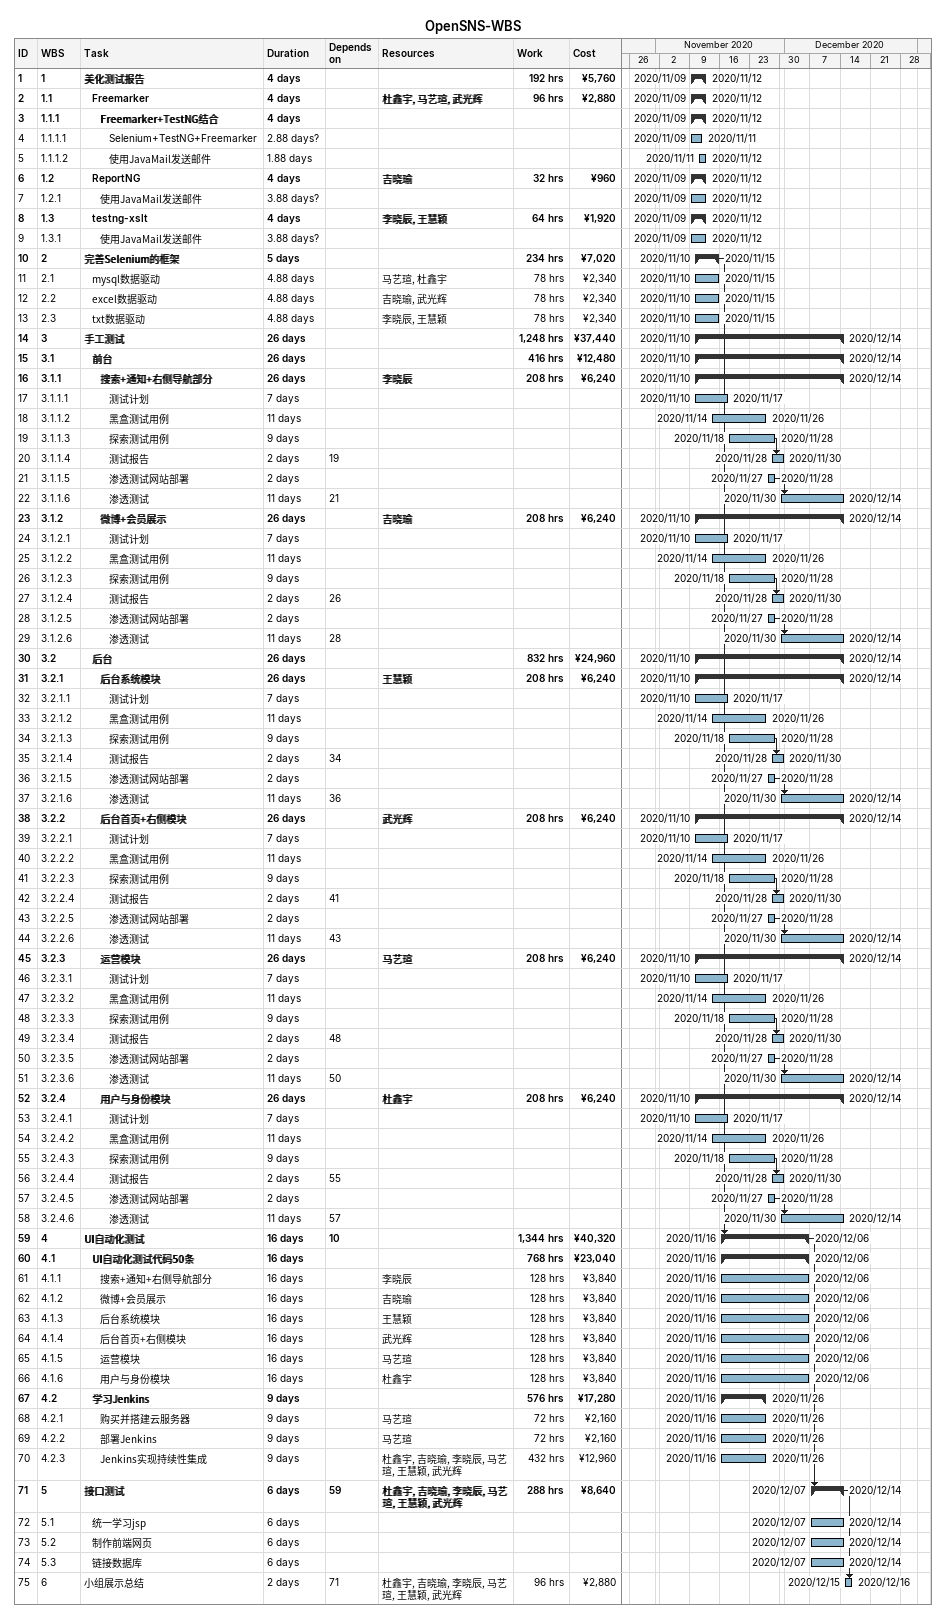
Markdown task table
OpenSNS-WBS

| ID | WBS | Task | Duration | Start | Finish | Predecessors | Resources | Work (h) | Cost (¥) |
|---|---|---|---|---|---|---|---|---|---|
| 1 | 1 | **美化测试报告** | 4d | 2020-11-09 | 2020-11-12 |  |  | 192 | 5760 |
| 2 | 1.1 | **Freemarker** | 4d | 2020-11-09 | 2020-11-12 |  | 杜鑫宇, 马艺瑄, 武光辉 | 96 | 2880 |
| 3 | 1.1.1 | **Freemarker+TestNG结合** | 4d | 2020-11-09 | 2020-11-12 |  |  |  |  |
| 4 | 1.1.1.1 | Selenium+TestNG+Freemarker | 2.88d? | 2020-11-09 | 2020-11-11 |  |  |  |  |
| 5 | 1.1.1.2 | 使用JavaMail发送邮件 | 1.88d | 2020-11-11 | 2020-11-12 |  |  |  |  |
| 6 | 1.2 | **ReportNG** | 4d | 2020-11-09 | 2020-11-12 |  | 吉晓瑜 | 32 | 960 |
| 7 | 1.2.1 | 使用JavaMail发送邮件 | 3.88d? | 2020-11-09 | 2020-11-12 |  |  |  |  |
| 8 | 1.3 | **testng-xslt** | 4d | 2020-11-09 | 2020-11-12 |  | 李晓辰, 王慧颖 | 64 | 1920 |
| 9 | 1.3.1 | 使用JavaMail发送邮件 | 3.88d? | 2020-11-09 | 2020-11-12 |  |  |  |  |
| 10 | 2 | **完善Selenium的框架** | 5d | 2020-11-10 | 2020-11-15 |  |  | 234 | 7020 |
| 11 | 2.1 | mysql数据驱动 | 4.88d | 2020-11-10 | 2020-11-15 |  | 马艺瑄, 杜鑫宇 | 78 | 2340 |
| 12 | 2.2 | excel数据驱动 | 4.88d | 2020-11-10 | 2020-11-15 |  | 吉晓瑜, 武光辉 | 78 | 2340 |
| 13 | 2.3 | txt数据驱动 | 4.88d | 2020-11-10 | 2020-11-15 |  | 李晓辰, 王慧颖 | 78 | 2340 |
| 14 | 3 | **手工测试** | 26d | 2020-11-10 | 2020-12-14 |  |  | 1248 | 37440 |
| 15 | 3.1 | **前台** | 26d | 2020-11-10 | 2020-12-14 |  |  | 416 | 12480 |
| 16 | 3.1.1 | **搜索+通知+右侧导航部分** | 26d | 2020-11-10 | 2020-12-14 |  | 李晓辰 | 208 | 6240 |
| 17 | 3.1.1.1 | 测试计划 | 7d | 2020-11-10 | 2020-11-17 |  |  |  |  |
| 18 | 3.1.1.2 | 黑盒测试用例 | 11d | 2020-11-14 | 2020-11-26 |  |  |  |  |
| 19 | 3.1.1.3 | 探索测试用例 | 9d | 2020-11-18 | 2020-11-28 |  |  |  |  |
| 20 | 3.1.1.4 | 测试报告 | 2d | 2020-11-28 | 2020-11-30 | 19 |  |  |  |
| 21 | 3.1.1.5 | 渗透测试网站部署 | 2d | 2020-11-27 | 2020-11-28 |  |  |  |  |
| 22 | 3.1.1.6 | 渗透测试 | 11d | 2020-11-30 | 2020-12-14 | 21 |  |  |  |
| 23 | 3.1.2 | **微博+会员展示** | 26d | 2020-11-10 | 2020-12-14 |  | 吉晓瑜 | 208 | 6240 |
| 24 | 3.1.2.1 | 测试计划 | 7d | 2020-11-10 | 2020-11-17 |  |  |  |  |
| 25 | 3.1.2.2 | 黑盒测试用例 | 11d | 2020-11-14 | 2020-11-26 |  |  |  |  |
| 26 | 3.1.2.3 | 探索测试用例 | 9d | 2020-11-18 | 2020-11-28 |  |  |  |  |
| 27 | 3.1.2.4 | 测试报告 | 2d | 2020-11-28 | 2020-11-30 | 26 |  |  |  |
| 28 | 3.1.2.5 | 渗透测试网站部署 | 2d | 2020-11-27 | 2020-11-28 |  |  |  |  |
| 29 | 3.1.2.6 | 渗透测试 | 11d | 2020-11-30 | 2020-12-14 | 28 |  |  |  |
| 30 | 3.2 | **后台** | 26d | 2020-11-10 | 2020-12-14 |  |  | 832 | 24960 |
| 31 | 3.2.1 | **后台系统模块** | 26d | 2020-11-10 | 2020-12-14 |  | 王慧颖 | 208 | 6240 |
| 32 | 3.2.1.1 | 测试计划 | 7d | 2020-11-10 | 2020-11-17 |  |  |  |  |
| 33 | 3.2.1.2 | 黑盒测试用例 | 11d | 2020-11-14 | 2020-11-26 |  |  |  |  |
| 34 | 3.2.1.3 | 探索测试用例 | 9d | 2020-11-18 | 2020-11-28 |  |  |  |  |
| 35 | 3.2.1.4 | 测试报告 | 2d | 2020-11-28 | 2020-11-30 | 34 |  |  |  |
| 36 | 3.2.1.5 | 渗透测试网站部署 | 2d | 2020-11-27 | 2020-11-28 |  |  |  |  |
| 37 | 3.2.1.6 | 渗透测试 | 11d | 2020-11-30 | 2020-12-14 | 36 |  |  |  |
| 38 | 3.2.2 | **后台首页+右侧模块** | 26d | 2020-11-10 | 2020-12-14 |  | 武光辉 | 208 | 6240 |
| 39 | 3.2.2.1 | 测试计划 | 7d | 2020-11-10 | 2020-11-17 |  |  |  |  |
| 40 | 3.2.2.2 | 黑盒测试用例 | 11d | 2020-11-14 | 2020-11-26 |  |  |  |  |
| 41 | 3.2.2.3 | 探索测试用例 | 9d | 2020-11-18 | 2020-11-28 |  |  |  |  |
| 42 | 3.2.2.4 | 测试报告 | 2d | 2020-11-28 | 2020-11-30 | 41 |  |  |  |
| 43 | 3.2.2.5 | 渗透测试网站部署 | 2d | 2020-11-27 | 2020-11-28 |  |  |  |  |
| 44 | 3.2.2.6 | 渗透测试 | 11d | 2020-11-30 | 2020-12-14 | 43 |  |  |  |
| 45 | 3.2.3 | **运营模块** | 26d | 2020-11-10 | 2020-12-14 |  | 马艺瑄 | 208 | 6240 |
| 46 | 3.2.3.1 | 测试计划 | 7d | 2020-11-10 | 2020-11-17 |  |  |  |  |
| 47 | 3.2.3.2 | 黑盒测试用例 | 11d | 2020-11-14 | 2020-11-26 |  |  |  |  |
| 48 | 3.2.3.3 | 探索测试用例 | 9d | 2020-11-18 | 2020-11-28 |  |  |  |  |
| 49 | 3.2.3.4 | 测试报告 | 2d | 2020-11-28 | 2020-11-30 | 48 |  |  |  |
| 50 | 3.2.3.5 | 渗透测试网站部署 | 2d | 2020-11-27 | 2020-11-28 |  |  |  |  |
| 51 | 3.2.3.6 | 渗透测试 | 11d | 2020-11-30 | 2020-12-14 | 50 |  |  |  |
| 52 | 3.2.4 | **用户与身份模块** | 26d | 2020-11-10 | 2020-12-14 |  | 杜鑫宇 | 208 | 6240 |
| 53 | 3.2.4.1 | 测试计划 | 7d | 2020-11-10 | 2020-11-17 |  |  |  |  |
| 54 | 3.2.4.2 | 黑盒测试用例 | 11d | 2020-11-14 | 2020-11-26 |  |  |  |  |
| 55 | 3.2.4.3 | 探索测试用例 | 9d | 2020-11-18 | 2020-11-28 |  |  |  |  |
| 56 | 3.2.4.4 | 测试报告 | 2d | 2020-11-28 | 2020-11-30 | 55 |  |  |  |
| 57 | 3.2.4.5 | 渗透测试网站部署 | 2d | 2020-11-27 | 2020-11-28 |  |  |  |  |
| 58 | 3.2.4.6 | 渗透测试 | 11d | 2020-11-30 | 2020-12-14 | 57 |  |  |  |
| 59 | 4 | **UI自动化测试** | 16d | 2020-11-16 | 2020-12-06 | 10 |  | 1344 | 40320 |
| 60 | 4.1 | **UI自动化测试代码50条** | 16d | 2020-11-16 | 2020-12-06 |  |  | 768 | 23040 |
| 61 | 4.1.1 | 搜索+通知+右侧导航部分 | 16d | 2020-11-16 | 2020-12-06 |  | 李晓辰 | 128 | 3840 |
| 62 | 4.1.2 | 微博+会员展示 | 16d | 2020-11-16 | 2020-12-06 |  | 吉晓瑜 | 128 | 3840 |
| 63 | 4.1.3 | 后台系统模块 | 16d | 2020-11-16 | 2020-12-06 |  | 王慧颖 | 128 | 3840 |
| 64 | 4.1.4 | 后台首页+右侧模块 | 16d | 2020-11-16 | 2020-12-06 |  | 武光辉 | 128 | 3840 |
| 65 | 4.1.5 | 运营模块 | 16d | 2020-11-16 | 2020-12-06 |  | 马艺瑄 | 128 | 3840 |
| 66 | 4.1.6 | 用户与身份模块 | 16d | 2020-11-16 | 2020-12-06 |  | 杜鑫宇 | 128 | 3840 |
| 67 | 4.2 | **学习Jenkins** | 9d | 2020-11-16 | 2020-11-26 |  |  | 576 | 17280 |
| 68 | 4.2.1 | 购买并搭建云服务器 | 9d | 2020-11-16 | 2020-11-26 |  | 马艺瑄 | 72 | 2160 |
| 69 | 4.2.2 | 部署Jenkins | 9d | 2020-11-16 | 2020-11-26 |  | 马艺瑄 | 72 | 2160 |
| 70 | 4.2.3 | Jenkins实现持续性集成 | 9d | 2020-11-16 | 2020-11-26 |  | 杜鑫宇, 吉晓瑜, 李晓辰, 马艺瑄, 王慧颖, 武光辉 | 432 | 12960 |
| 71 | 5 | **接口测试** | 6d | 2020-12-07 | 2020-12-14 | 59 | 杜鑫宇, 吉晓瑜, 李晓辰, 马艺瑄, 王慧颖, 武光辉 | 288 | 8640 |
| 72 | 5.1 | 统一学习jsp | 6d | 2020-12-07 | 2020-12-14 |  |  |  |  |
| 73 | 5.2 | 制作前端网页 | 6d | 2020-12-07 | 2020-12-14 |  |  |  |  |
| 74 | 5.3 | 链接数据库 | 6d | 2020-12-07 | 2020-12-14 |  |  |  |  |
| 75 | 6 | 小组展示总结 | 2d | 2020-12-15 | 2020-12-16 | 71 | 杜鑫宇, 吉晓瑜, 李晓辰, 马艺瑄, 王慧颖, 武光辉 | 96 | 2880 |
